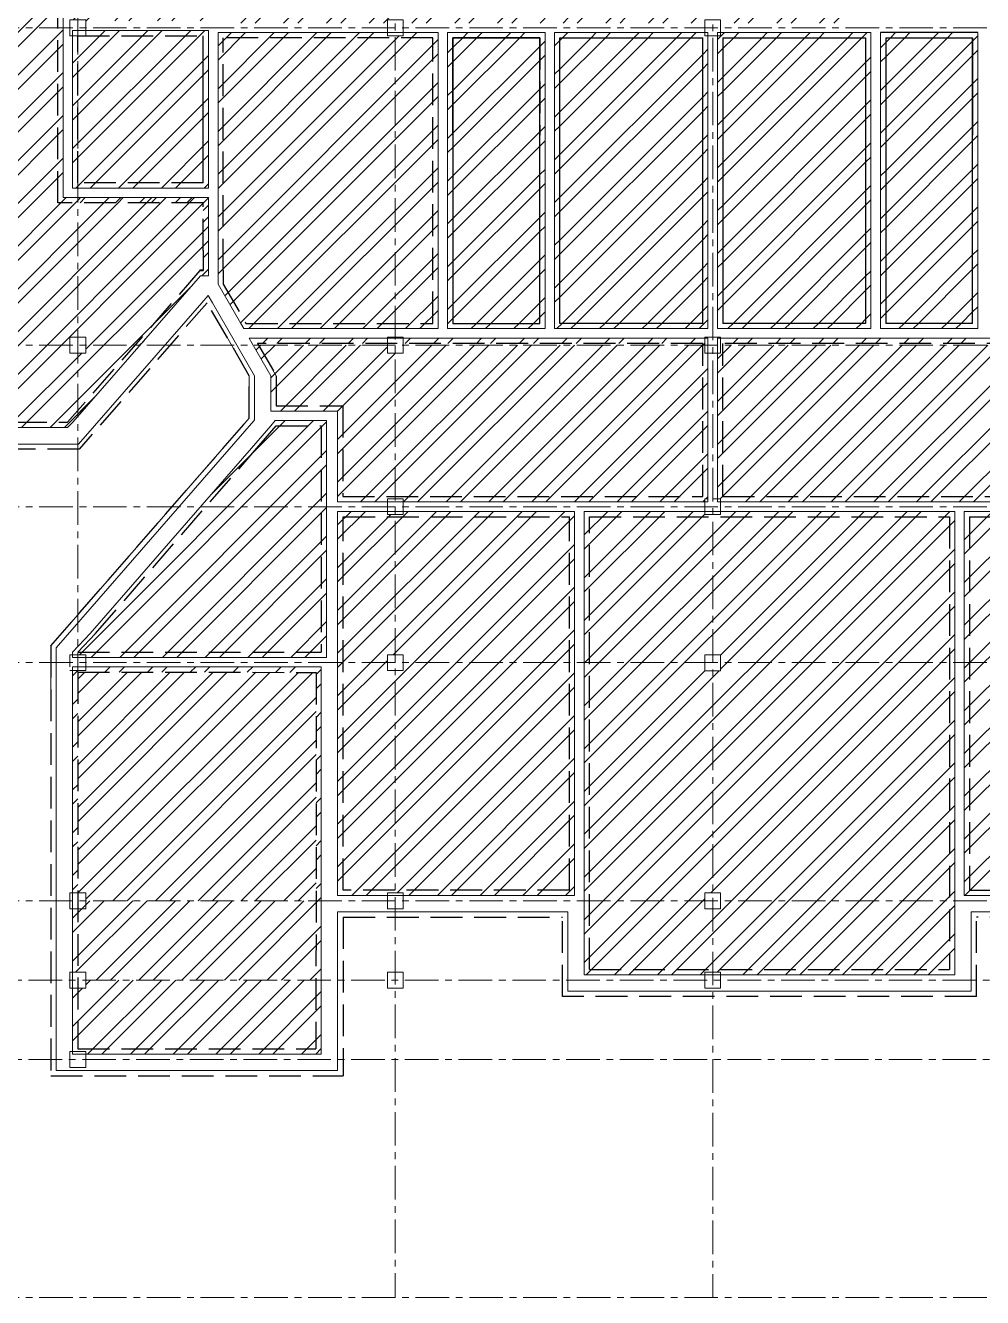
# Model space of a CAD drawing. Header units: millimetres. Extents: x -689206 to 4969298, y -1019800 to 703299.
# Drawn here: x 769200 to 787290, y -41640 to -17593 of the extents above; entities that cross this region are included whole.
import ezdxf

# ---------------------------------------------------------------- set-up
doc = ezdxf.new("R2010")
doc.units = ezdxf.units.MM
doc.linetypes.add('JIS_02_4.0', pattern=[5.5, 4, -1.5])
doc.linetypes.add('осеваяX2', pattern=[101.6, 63.5, -12.7, 12.7, -12.7])
for name, color, linetype, lineweight in [('несущие', 7, 'Continuous', 30), ('РАЗМЕРЫ', 7, 'Continuous', 9), ('стены', 7, 'Continuous', 20)]:
    doc.layers.add(name, color=color, linetype=linetype, lineweight=lineweight)
pattern_1 = [(45, (396786.03, 69886.3), (-404.1115, 404.1115), []), (45, (397055.44, 69886.3), (-404.1115, 404.1115), [])]

msp = doc.modelspace()

# ---------------------------------------------------------------- hatches: boundary and pattern name
at = {"layer": 'РАЗМЕРЫ', "linetype": 'ByBlock', "lineweight": 20}
h = msp.add_hatch(dxfattribs=at)
h.set_pattern_fill('ANSI32', color=256, scale=60)
h.paths.add_polyline_path([(774691.1, -35639.7), (770339.9, -35639.7), (770339.9, -35789.7), (770189.9, -35789.7), (770189.9, -36939.7), (774690, -36939.7)], flags=17)
h.paths.add_polyline_path([(774791, -35639.7), (774691.1, -35639.7), (774690, -36939.7), (770189.9, -36939.7), (770189.9, -35789.7), (770089.9, -35789.7), (770089.9, -36989.7), (770339.9, -36989.7), (770339.9, -37039.7), (774791, -37039.7)])
h.paths.add_polyline_path([(791330, -2145.7), (788189.9, -2145.7), (788189.9, -5445.7), (791330, -5445.7)])
h.paths.add_polyline_path([(788189.9, -2145.7), (787050, -2145.7), (787050, -5445.7), (788189.9, -5445.7)])
at = {"layer": 'РАЗМЕРЫ', "linetype": 'ByBlock', "lineweight": 25}
h = msp.add_hatch(dxfattribs=at)
h.set_pattern_fill('ANSI32', color=256, scale=60)
h.set_pattern_definition(pattern_1)
h.paths.add_polyline_path([(776189.9, -10287.7), (776039.9, -10287.7), (776039.9, -10137.7), (774027.4, -10137.7), (773939.9, -10264.4), (773939.9, -10700.6), (773939.9, -11500.6), (772939.9, -13232.7), (772939.9, -17447.7), (776189.9, -17447.7)], flags=17)
h.paths.add_polyline_path([(778919.9, -11664), (781999.9, -11664), (781999.9, -10137.7), (776339.9, -10137.7), (776339.9, -10287.7), (776189.9, -10287.7), (776189.9, -17447.7), (778919.9, -17447.7)], flags=17)
h.paths.add_polyline_path([(781999.9, -8855.1), (781188.5, -8855.1), (778919.9, -8855.1), (776189.9, -8855.1), (776189.9, -9987.7), (776339.9, -9987.7), (776339.9, -10137.7), (781999.9, -10137.7)], flags=17)
h.paths.add_polyline_path([(776189.9, -8855.1), (774912.5, -8855.1), (774868.4, -8919.1), (774027.4, -10137.7), (776039.9, -10137.7), (776039.9, -9987.7), (776189.9, -9987.7)], flags=17)
h.paths.add_polyline_path([(776039.9, -8755.1), (774881.6, -8755.1), (774812.5, -8855.1), (774768.4, -8919.1), (773927.4, -10137.7), (774027.4, -10137.7), (774868.4, -8919.1), (774912.5, -8855.1), (776189.9, -8855.1), (776189.9, -8815.1), (776039.9, -8815.1)])
h.paths.add_polyline_path([(782039.9, -8755.1), (776339.9, -8755.1), (776339.9, -8815.1), (776189.9, -8815.1), (776189.9, -8855.1), (778919.9, -8855.1), (781188.5, -8855.1), (781999.9, -8855.1), (781999.9, -10137.7), (782039.9, -10137.7), (782039.9, -9987.7), (782099.9, -9987.7), (782099.9, -8815.1), (782039.9, -8815.1)])
h.paths.add_polyline_path([(782099.9, -10287.7), (782039.9, -10287.7), (782039.9, -10137.7), (781999.9, -10137.7), (781999.9, -11664), (778919.9, -11664), (778919.9, -17447.7), (776189.9, -17447.7), (776189.9, -17487.7), (776339.9, -17487.7), (776339.9, -17547.7), (779019.9, -17547.7), (779019.9, -11764), (782099.9, -11764)])
h.paths.add_polyline_path([(776039.9, -17487.7), (776189.9, -17487.7), (776189.9, -17447.7), (772939.9, -17447.7), (772939.9, -13232.7), (773939.9, -11500.6), (773939.9, -10700.6), (773939.9, -10264.4), (774027.4, -10137.7), (773927.4, -10137.7), (773853.3, -10245), (773853.3, -10650.6), (773853.3, -11450.6), (772839.9, -13205.9), (772839.9, -17447.7), (772839.9, -17547.7), (776039.9, -17547.7)])
h.paths.add_polyline_path([(776189.9, -17827.8), (772939.9, -17827.8), (772939.9, -22227.7), (772939.9, -22482.7), (773368, -23224), (776189.9, -23224)], flags=17)
h.paths.add_polyline_path([(776899.9, -17827.8), (776189.9, -17827.8), (776189.9, -23224), (776899.9, -23224)], flags=17)
h.paths.add_polyline_path([(776189.9, -23224), (773368, -23224), (772939.9, -22482.7), (772939.9, -22227.7), (772939.9, -17827.8), (776189.9, -17827.8), (776189.9, -17787.7), (776039.9, -17787.7), (776039.9, -17727.8), (772839.9, -17727.8), (772839.9, -22227.7), (772839.9, -22482.7), (773268, -23224), (773325.7, -23324), (776189.9, -23324)])
h.paths.add_polyline_path([(776999.9, -17727.8), (776339.9, -17727.8), (776339.9, -17787.7), (776189.9, -17787.7), (776189.9, -17827.8), (776899.9, -17827.8), (776899.9, -23224), (776189.9, -23224), (776189.9, -23324), (776999.9, -23324)])
at = {"layer": 'РАЗМЕРЫ', "linetype": 'JIS_02_4.0', "lineweight": 20, "ltscale": 150}
h = msp.add_hatch(dxfattribs=at)
h.set_pattern_fill('ANSI32', color=256, scale=60)
h.paths.add_polyline_path([(784719.9, -10137.7), (782379.9, -10137.7), (782379.9, -17447.7), (782499.9, -17447.7), (784719.9, -17447.7)], flags=17)
h.paths.add_polyline_path([(784719.9, -8855.1), (782379.9, -8855.1), (782379.9, -10137.7), (784719.9, -10137.7)])
h.paths.add_polyline_path([(781999.9, -12044), (779299.9, -12044), (779299.9, -17444), (781999.9, -17444)], flags=0)
h.paths.add_polyline_path([(781999.9, -17827.8), (779299.9, -17824), (779299.9, -23224), (781999.9, -23224)], flags=16)
h.paths.add_polyline_path([(778919.9, -17827.8), (777279.9, -17827.8), (777279.9, -23224), (778919.9, -23224)], flags=0)
h.paths.add_polyline_path([(785079.9, -17824), (782379.9, -17824), (782379.9, -23224), (785079.9, -23224)], flags=0)
h.paths.add_polyline_path([(787099.9, -17824), (785459.9, -17824), (785459.9, -23224), (787099.9, -23224)], flags=0)
h.paths.add_polyline_path([(787199.9, -17727.8), (785359.9, -17727.8), (785359.9, -23324), (787199.9, -23324)])
h.paths.add_polyline_path([(785459.9, -17824), (787099.9, -17824), (787099.9, -23224), (785459.9, -23224)], flags=16)
h.paths.add_polyline_path([(785179.9, -17727.8), (782339.9, -17727.8), (782339.9, -17787.7), (782279.9, -17787.7), (782279.9, -23324), (785179.9, -23324)])
h.paths.add_polyline_path([(782379.9, -17824), (785079.9, -17824), (785079.9, -23224), (782379.9, -23224)], flags=16)
h.paths.add_polyline_path([(782099.9, -17787.7), (782039.9, -17787.7), (782039.9, -17727.8), (779199.9, -17727.8), (779199.9, -23324), (782099.9, -23324)])
h.paths.add_polyline_path([(782039.9, -17487.7), (782099.9, -17487.7), (782099.9, -11952.1), (779199.9, -11952.1), (779199.9, -17547.7), (782039.9, -17547.7)])
h.paths.add_polyline_path([(779299.9, -17447.7), (779299.9, -17444), (779299.9, -12044), (781999.9, -12044), (781999.9, -17447.7)], flags=16)
h.paths.add_polyline_path([(779299.9, -17444), (779299.9, -17294), (779299.9, -16094), (779299.9, -13394), (779299.9, -12044), (781999.9, -12044), (781999.9, -13394), (781999.9, -13694), (781999.9, -13994), (781999.9, -14294), (781999.9, -14594), (781999.9, -14894), (781999.9, -16094), (781999.9, -17444)], flags=0)
h.paths.add_polyline_path([(784819.9, -10137.7), (784719.9, -10137.7), (784719.9, -17447.7), (782499.9, -17447.7), (782379.9, -17447.7), (782379.9, -10137.7), (782339.9, -10137.7), (782339.9, -10287.7), (782279.9, -10287.7), (782279.9, -17487.7), (782339.9, -17487.7), (782339.9, -17547.7), (784819.9, -17547.7)])
h.paths.add_polyline_path([(779019.9, -17727.8), (777179.9, -17727.8), (777179.9, -23324), (779019.9, -23324)])
h.paths.add_polyline_path([(777279.9, -17827.8), (778919.9, -17827.8), (778919.9, -19667.8), (778919.9, -23224), (777279.9, -23224)], flags=16)
at = {"layer": 'РАЗМЕРЫ', "linetype": 'ByBlock', "lineweight": 25}
h = msp.add_hatch(dxfattribs=at)
h.set_pattern_fill('ANSI32', color=256, scale=60)
h.set_pattern_definition(pattern_1)
h.paths.add_polyline_path([(770189.9, -10337.7), (766530.6, -10337.7), (766530.6, -12367.7), (770189.9, -12367.7)], flags=17)
h.paths.add_polyline_path([(770218.8, -10337.7), (770189.9, -10337.7), (770189.9, -12367.7), (771727.5, -12367.7)], flags=17)
h.paths.add_polyline_path([(770039.9, -10237.7), (766430.6, -10237.7), (766430.6, -12467.7), (770189.9, -12467.7), (770189.9, -12367.7), (766530.6, -12367.7), (766530.6, -10337.7), (770189.9, -10337.7), (770189.9, -10287.7), (770039.9, -10287.7)])
h.paths.add_polyline_path([(770284.2, -10287.7), (770189.9, -10287.7), (770189.9, -10337.7), (770218.8, -10337.7), (771727.5, -12367.7), (770189.9, -12367.7), (770189.9, -12467.7), (771912.5, -12467.7)])
h.paths.add_polyline_path([(772559.9, -17787.7), (770189.9, -17787.7), (770189.9, -20567.7), (772559.9, -20567.7)], flags=17)
h.paths.add_polyline_path([(772559.9, -15147.7), (770189.9, -15147.7), (770189.9, -17407.7), (772559.9, -17407.7)], flags=0)
h.paths.add_polyline_path([(770189.9, -17787.7), (770089.9, -17787.7), (770089.9, -20667.7), (770189.9, -20667.7)])
h.paths.add_polyline_path([(772659.9, -17687.7), (770339.9, -17687.7), (770339.9, -17787.7), (772559.9, -17787.7), (772559.9, -20567.7), (770189.9, -20567.7), (770189.9, -20667.7), (772659.9, -20667.7)])
h.paths.add_polyline_path([(772659.9, -15047.7), (770189.9, -15047.7), (770189.9, -15147.7), (772559.9, -15147.7), (772559.9, -17407.7), (770189.9, -17407.7), (770189.9, -17487.7), (770339.9, -17487.7), (770339.9, -17507.7), (772659.9, -17507.7)])
h.paths.add_polyline_path([(770189.9, -15047.7), (770089.9, -15047.7), (770089.9, -17487.7), (770189.9, -17487.7)])
at = {"layer": 'РАЗМЕРЫ', "linetype": 'JIS_02_4.0', "lineweight": 20, "ltscale": 150}
h = msp.add_hatch(dxfattribs=at)
h.set_pattern_fill('ANSI32', color=256, scale=60)
h.paths.add_polyline_path([(781999.9, -12044), (779299.9, -12044), (779299.9, -17444), (781999.9, -17444)])
h.paths.add_polyline_path([(781999.9, -17827.8), (779299.9, -17824), (779299.9, -23224), (781999.9, -23224)])
h.paths.add_polyline_path([(778919.9, -17827.8), (777279.9, -17827.8), (777279.9, -23224), (778919.9, -23224)])
h.paths.add_polyline_path([(785079.9, -17824), (782379.9, -17824), (782379.9, -23224), (785079.9, -23224)])
h.paths.add_polyline_path([(787099.9, -17824), (785459.9, -17824), (785459.9, -23224), (787099.9, -23224)])
at = {"layer": 'РАЗМЕРЫ', "linetype": 'ByBlock', "lineweight": 25}
h = msp.add_hatch(dxfattribs=at)
h.set_pattern_fill('ANSI32', color=256, scale=60)
h.set_pattern_definition(pattern_1)
h.paths.add_polyline_path([(770189.9, -12747.7), (766530.6, -12747.7), (766119.9, -12747.7), (766119.9, -13867.7), (766119.9, -17637.7), (769809.9, -17637.7), (769809.9, -14767.7), (770189.9, -14767.7)], flags=17)
h.paths.add_polyline_path([(772559.9, -13867.7), (772559.9, -13487.7), (772009.9, -12747.7), (770189.9, -12747.7), (770189.9, -14767.7), (772559.9, -14767.7)], flags=17)
h.paths.add_polyline_path([(770189.9, -12661.1), (766019.9, -12661.1), (766019.9, -17637.7), (766119.9, -17637.7), (766119.9, -13867.7), (766119.9, -12747.7), (766530.6, -12747.7), (770189.9, -12747.7)])
h.paths.add_polyline_path([(772057, -12661.1), (770189.9, -12661.1), (770189.9, -12747.7), (772009.9, -12747.7), (772559.9, -13487.7), (772559.9, -13867.7), (772559.9, -14767.7), (770189.9, -14767.7), (770189.9, -14867.7), (772659.9, -14867.7), (772659.9, -14767.7), (772659.9, -13867.7), (772659.9, -13468.3)])
h.paths.add_polyline_path([(770089.9, -14767.7), (769909.9, -14767.7), (769909.9, -14867.7), (770089.9, -14867.7)], flags=16)
h.paths.add_polyline_path([(769909.9, -14767.7), (769809.9, -14767.7), (769809.9, -14867.7), (769909.9, -14867.7)], flags=16)
h.paths.add_polyline_path([(769909.9, -14867.7), (769809.9, -14867.7), (769809.9, -17637.7), (769909.9, -17637.7)], flags=16)
h.paths.add_polyline_path([(769809.9, -17637.7), (766119.9, -17637.7), (766119.9, -21467.7), (766530.6, -21467.7), (766530.6, -23637.7), (770039.9, -23637.7), (770039.9, -23487.7), (770189.9, -23487.7), (770189.9, -20947.7), (769809.9, -20947.7)])
h.paths.add_polyline_path([(770189.9, -23787.7), (770039.9, -23787.7), (770039.9, -23637.7), (766530.6, -23637.7), (766530.6, -25094.8), (769996.4, -25094.8), (770189.9, -24873.1)])
h.paths.add_polyline_path([(771267.9, -23637.7), (770339.9, -23637.7), (770339.9, -23787.7), (770189.9, -23787.7), (770189.9, -24873.1)], flags=17)
h.paths.add_polyline_path([(772498.3, -22227.7), (772559.9, -22227.7), (772559.9, -21847.7), (772559.9, -20947.7), (770189.9, -20947.7), (770189.9, -23487.7), (770339.9, -23487.7), (770339.9, -23637.7), (771267.9, -23637.7)], flags=16)
h.paths.add_polyline_path([(769909.9, -17637.7), (769809.9, -17637.7), (769809.9, -20947.7), (770189.9, -20947.7), (770189.9, -20847.7), (769909.9, -20847.7)], flags=17)
h.paths.add_polyline_path([(772659.9, -20847.7), (770189.9, -20847.7), (770189.9, -20947.7), (772559.9, -20947.7), (772559.9, -21847.7), (772559.9, -22227.7), (772498.3, -22227.7), (771267.9, -23637.7), (771367.9, -23637.7), (772511, -22327.7), (772659.9, -22327.7), (772659.9, -21847.7)], flags=17)
h.paths.add_polyline_path([(772659.9, -21847.7), (772659.9, -20847.7), (770189.9, -20847.7), (770189.9, -20947.7), (772559.9, -20947.7), (772559.9, -21847.7), (772559.9, -22227.7), (772498.3, -22227.7), (771267.9, -23637.7), (770189.9, -24873.1), (770189.9, -24987.7), (772511, -22327.7), (772659.9, -22327.7)])
h = msp.add_hatch(dxfattribs=at)
h.set_pattern_fill('ANSI32', color=256, scale=60)
h.set_pattern_definition(pattern_1)
h.paths.add_polyline_path([(770096.4, -25094.8), (770189.9, -24987.7), (770189.9, -24873.1), (769996.4, -25094.8), (766530.6, -25094.8), (766530.6, -23637.7), (766430.6, -23637.7), (766430.6, -25194.8), (769996.4, -25194.8)])
h.paths.add_polyline_path([(766530.6, -21467.7), (766119.9, -21467.7), (766119.9, -17637.7), (766019.9, -17637.7), (766019.9, -21567.7), (766430.6, -21567.7), (766430.6, -23637.7), (766530.6, -23637.7)])
h.paths.add_polyline_path([(771367.9, -23637.7), (771267.9, -23637.7), (770189.9, -24873.1), (770189.9, -24987.7)])
h.paths.add_polyline_path([(772511, -22327.7), (772659.9, -22327.7), (772659.9, -21847.7), (772659.9, -20847.7), (770189.9, -20847.7), (770189.9, -20947.7), (772559.9, -20947.7), (772559.9, -21847.7), (772559.9, -22227.7), (772498.3, -22227.7), (771267.9, -23637.7), (771367.9, -23637.7)])
h.paths.add_polyline_path([(765826.5, -17637.7), (765739.9, -17637.7), (765739.9, -21467.7), (764452.9, -21467.7), (764189.9, -21467.7), (764189.9, -21567.7), (765826.5, -21567.7)])
h.paths.add_polyline_path([(765739.9, -17637.7), (764339.9, -17637.7), (764339.9, -17787.7), (764189.9, -17787.7), (764189.9, -21467.7), (764452.9, -21467.7), (765739.9, -21467.7)], flags=17)
h.paths.add_polyline_path([(764189.9, -17787.7), (764039.9, -17787.7), (764039.9, -17637.7), (763739.9, -17637.7), (763739.9, -21467.7), (764189.9, -21467.7)], flags=17)
h.paths.add_polyline_path([(764189.9, -21467.7), (763739.9, -21467.7), (763739.9, -17637.7), (763639.9, -17637.7), (763639.9, -21567.7), (764189.9, -21567.7)])
h.paths.add_polyline_path([(765739.9, -14247.7), (764452.9, -14247.7), (764189.9, -14247.7), (764189.9, -17487.7), (764339.9, -17487.7), (764339.9, -17637.7), (765739.9, -17637.7)], flags=17)
h.paths.add_polyline_path([(764189.9, -14247.7), (763739.9, -14247.7), (763739.9, -17637.7), (764039.9, -17637.7), (764039.9, -17487.7), (764189.9, -17487.7)], flags=17)
h.paths.add_polyline_path([(763739.9, -14247.7), (764189.9, -14247.7), (764189.9, -14147.7), (763639.9, -14147.7), (763639.9, -17637.7), (763739.9, -17637.7)])
h.paths.add_polyline_path([(765826.5, -14147.7), (764189.9, -14147.7), (764189.9, -14247.7), (765739.9, -14247.7), (765739.9, -17637.7), (765826.5, -17637.7)])
h = msp.add_hatch(dxfattribs=at)
h.set_pattern_fill('ANSI32', color=256, scale=50)
h.set_pattern_definition([(45, (396786.03, 69886.3), (-336.7596, 336.7596), []), (45, (397010.54, 69886.3), (-336.7596, 336.7596), [])])
h.paths.add_polyline_path([(772659.9, -20847.7), (770189.9, -20847.7), (770189.9, -20947.7), (772559.9, -20947.7), (772559.9, -21847.7), (772559.9, -22227.7), (772498.3, -22227.7), (771267.9, -23637.7), (771367.9, -23637.7), (772511, -22327.7), (772659.9, -22327.7), (772659.9, -21847.7)])
h = msp.add_hatch(dxfattribs=at)
h.set_pattern_fill('ANSI32', color=256, scale=60)
h.set_pattern_definition(pattern_1)
h.paths.add_polyline_path([(781999.9, -23637.7), (776339.9, -23637.7), (776339.9, -23787.7), (776189.9, -23787.7), (776189.9, -26499.7), (781999.9, -26499.7)], flags=17)
h.paths.add_polyline_path([(776189.9, -23787.7), (776039.9, -23787.7), (776039.9, -23637.7), (773606.8, -23637.7), (773939.9, -24214.7), (773939.9, -24783.6), (775200, -24783.6), (775200, -26499.7), (776189.9, -26499.7)], flags=17)
h.paths.add_polyline_path([(775200, -24783.6), (773939.9, -24783.6), (773939.9, -24214.7), (773606.8, -23637.7), (773506.8, -23637.7), (773839.9, -24214.7), (773839.9, -24783.6), (773839.9, -24883.6), (773939.9, -24883.6), (775100, -24883.6), (775100, -26599.7), (776039.9, -26599.7), (776039.9, -26538.7), (776189.9, -26538.7), (776189.9, -26499.7), (775200, -26499.7)])
h.paths.add_polyline_path([(782039.9, -26538.7), (782099.9, -26538.7), (782099.9, -23787.7), (782039.9, -23787.7), (782039.9, -23637.7), (781999.9, -23637.7), (781999.9, -26499.7), (776189.9, -26499.7), (776189.9, -26538.7), (776339.9, -26538.7), (776339.9, -26599.7), (782039.9, -26599.7)])
h.paths.add_polyline_path([(782039.9, -23504), (776339.9, -23504), (776339.9, -23604), (781999.9, -23604), (781999.9, -23637.7), (782039.9, -23637.7)])
h.paths.add_polyline_path([(776039.9, -23504), (773429.6, -23504), (773487.4, -23604), (773506.8, -23637.7), (773606.8, -23637.7), (773587.4, -23604), (776039.9, -23604)])
h = msp.add_hatch(dxfattribs=at)
h.set_pattern_fill('ANSI32', color=256, scale=60)
h.set_pattern_definition(pattern_1)
h.paths.add_polyline_path([(788189.9, -23787.7), (788039.9, -23787.7), (788039.9, -23637.7), (782379.9, -23637.7), (782379.9, -26499.7), (788189.9, -26499.7)], flags=17)
h.paths.add_polyline_path([(791460, -25013.6), (791460, -24913.6), (792735, -24913.6), (792735, -24212.7), (792735, -24001), (792905.4, -23637.7), (788339.9, -23637.7), (788339.9, -23787.7), (788189.9, -23787.7), (788189.9, -26499.7), (791460, -26499.7)], flags=17)
h.paths.add_polyline_path([(791560, -25013.6), (792835, -25013.6), (792835, -24001), (793005.4, -23637.7), (792905.4, -23637.7), (792735, -24001), (792735, -24212.7), (792735, -24913.6), (791460, -24913.6), (791460, -25013.6), (791460, -26499.7), (788189.9, -26499.7), (788189.9, -26538.7), (788339.9, -26538.7), (788339.9, -26599.7), (791560, -26599.7)])
h.paths.add_polyline_path([(793068.1, -23504), (792968.1, -23504), (788339.9, -23504), (788339.9, -23604), (792921.2, -23604), (792905.4, -23637.7), (793005.4, -23637.7)])
h.paths.add_polyline_path([(788039.9, -23504), (782339.9, -23504), (782339.9, -23637.7), (782379.9, -23637.7), (782379.9, -23604), (788039.9, -23604)])
h.paths.add_polyline_path([(788039.9, -26538.7), (788189.9, -26538.7), (788189.9, -26499.7), (782379.9, -26499.7), (782379.9, -23637.7), (782339.9, -23637.7), (782339.9, -23787.7), (782279.9, -23787.7), (782279.9, -26538.7), (782339.9, -26538.7), (782339.9, -26599.7), (788039.9, -26599.7)])
h = msp.add_hatch(dxfattribs=at)
h.set_pattern_fill('ANSI32', color=256, scale=60)
h.set_pattern_definition(pattern_1)
h.paths.add_polyline_path([(774791, -26689.7), (772610.7, -26689.7), (770520.9, -29089.1), (770189.9, -29437.7), (774791, -29437.7)], flags=17)
h.paths.add_polyline_path([(774791, -25163.6), (773939.9, -25163.6), (773572.5, -25585.4), (772610.7, -26689.7), (774791, -26689.7)], flags=17)
h.paths.add_polyline_path([(772610.7, -26689.7), (772510.7, -26689.7), (770420.9, -29089.1), (770189.9, -29332.3), (770189.9, -29437.7), (770520.9, -29089.1)], flags=16)
h.paths.add_polyline_path([(773572.5, -25585.4), (773939.9, -25163.6), (774791, -25163.6), (774791, -26689.7), (774891, -26689.7), (774891, -25063.6), (773939.9, -25063.6), (773920.6, -25063.6), (773839.9, -25163.6), (773472.5, -25585.4), (772510.7, -26689.7), (772610.7, -26689.7)])
h.paths.add_polyline_path([(774891, -26689.7), (774791, -26689.7), (774791, -29437.7), (770189.9, -29437.7), (770189.9, -29487.7), (770339.9, -29487.7), (770339.9, -29537.7), (774891, -29537.7)])
h.paths.add_polyline_path([(774696.2, -29821.6), (770189.9, -29817.7), (770189.9, -33989.7), (770339.9, -33989.7), (770339.9, -34139.7), (774692.4, -34139.7)], flags=16)
h.paths.add_polyline_path([(774791, -29717.7), (770339.9, -29717.7), (770339.9, -29787.7), (770089.9, -29787.7), (770089.9, -35489.7), (770339.9, -35489.7), (770339.9, -35639.7), (774791, -35639.7)])
h = msp.add_hatch(dxfattribs=at)
h.set_pattern_fill('ANSI32', color=256, scale=60)
h.set_pattern_definition(pattern_1)
h.paths.add_polyline_path([(776189.9, -29787.7), (776039.9, -29787.7), (776039.9, -29637.7), (775208, -29637.7), (775208, -33939.7), (776189.9, -33939.7)], flags=17)
h.paths.add_polyline_path([(779480, -29637.7), (776339.9, -29637.7), (776339.9, -29787.7), (776189.9, -29787.7), (776189.9, -33939.7), (779480, -33939.7)], flags=17)
h.paths.add_polyline_path([(779480, -26879.7), (776189.9, -26879.7), (776189.9, -29487.7), (776339.9, -29487.7), (776339.9, -29637.7), (779480, -29637.7)], flags=17)
h.paths.add_polyline_path([(776189.9, -26879.7), (775208, -26879.7), (775208, -29637.7), (776039.9, -29637.7), (776039.9, -29487.7), (776189.9, -29487.7)], flags=17)
h.paths.add_polyline_path([(775208, -26879.7), (776189.9, -26879.7), (776189.9, -26838.7), (776039.9, -26838.7), (776039.9, -26779.7), (775100, -26779.7), (775100, -29637.7), (775208, -29637.7)])
h.paths.add_polyline_path([(775208, -29637.7), (775100, -29637.7), (775100, -34039.7), (776039.9, -34039.7), (776039.9, -33989.7), (776189.9, -33989.7), (776189.9, -33939.7), (775208, -33939.7)])
h.paths.add_polyline_path([(779580, -29637.7), (779480, -29637.7), (779480, -33939.7), (776189.9, -33939.7), (776189.9, -33989.7), (776339.9, -33989.7), (776339.9, -34039.7), (779580, -34039.7)])
h.paths.add_polyline_path([(779580, -26779.7), (776339.9, -26779.7), (776339.9, -26838.7), (776189.9, -26838.7), (776189.9, -26879.7), (779480, -26879.7), (779480, -29637.7), (779580, -29637.7)])
h = msp.add_hatch(dxfattribs=at)
h.set_pattern_fill('ANSI32', color=256, scale=60)
h.set_pattern_definition(pattern_1)
h.paths.add_polyline_path([(782189.9, -29789.7), (782039.9, -29789.7), (782039.9, -29637.7), (779860, -29637.7), (779860, -34139.7), (782039.9, -34139.7), (782039.9, -33989.7), (782189.9, -33989.7)])
h.paths.add_polyline_path([(782189.9, -26879.7), (779860, -26879.7), (779860, -29637.7), (782039.9, -29637.7), (782039.9, -29489.7), (782189.9, -29489.7)], flags=17)
h.paths.add_polyline_path([(786666.7, -26879.7), (782189.9, -26879.7), (782189.9, -29489.7), (782339.9, -29489.7), (782339.9, -29637.7), (786666.7, -29637.7)], flags=17)
h.paths.add_polyline_path([(786666.7, -29637.7), (782339.9, -29637.7), (782339.9, -29789.7), (782189.9, -29789.7), (782189.9, -33989.7), (782339.9, -33989.7), (782339.9, -34139.7), (786666.7, -34139.7)])
h.paths.add_polyline_path([(782189.9, -34289.7), (782039.9, -34289.7), (782039.9, -34139.7), (779860, -34139.7), (779860, -35439.7), (782189.9, -35439.7)], flags=17)
h.paths.add_polyline_path([(786666.7, -34139.7), (782339.9, -34139.7), (782339.9, -34289.7), (782189.9, -34289.7), (782189.9, -35439.7), (786666.7, -35439.7)], flags=17)
h.paths.add_polyline_path([(779860, -34139.7), (779760, -34139.7), (779760, -35539.7), (782039.9, -35539.7), (782039.9, -35489.7), (782189.9, -35489.7), (782189.9, -35439.7), (779860, -35439.7)])
h.paths.add_polyline_path([(779860, -29637.7), (779760, -29637.7), (779760, -34139.7), (779860, -34139.7)])
h.paths.add_polyline_path([(786766.7, -34139.7), (786666.7, -34139.7), (786666.7, -35439.7), (782189.9, -35439.7), (782189.9, -35489.7), (782339.9, -35489.7), (782339.9, -35539.7), (786766.7, -35539.7)])
h.paths.add_polyline_path([(786766.7, -29637.7), (786666.7, -29637.7), (786666.7, -34139.7), (786766.7, -34139.7)])
h.paths.add_polyline_path([(786766.7, -26779.7), (782339.9, -26779.7), (782339.9, -26838.7), (782189.9, -26838.7), (782189.9, -26879.7), (786666.7, -26879.7), (786666.7, -29637.7), (786766.7, -29637.7)])
h.paths.add_polyline_path([(782039.9, -26779.7), (779760, -26779.7), (779760, -29637.7), (779860, -29637.7), (779860, -26879.7), (782189.9, -26879.7), (782189.9, -26838.7), (782039.9, -26838.7)])
h = msp.add_hatch(dxfattribs=at)
h.set_pattern_fill('ANSI32', color=256, scale=60)
h.set_pattern_definition(pattern_1)
h.paths.add_polyline_path([(788189.9, -29789.7), (788039.9, -29789.7), (788039.9, -29637.7), (787043.9, -29637.7), (787044.5, -33940), (788189.9, -33940)], flags=17)
h.paths.add_polyline_path([(788189.9, -26879.7), (787043.5, -26879.7), (787043.9, -29637.7), (788039.9, -29637.7), (788039.9, -29489.7), (788189.9, -29489.7)], flags=17)
h.paths.add_polyline_path([(791460, -26879.7), (788189.9, -26879.7), (788189.9, -29489.7), (788339.9, -29489.7), (788339.9, -29637.7), (791330, -29637.7), (791330, -29447.7), (791460, -29447.7)], flags=17)
h.paths.add_polyline_path([(791330, -29637.7), (788339.9, -29637.7), (788339.9, -29789.7), (788189.9, -29789.7), (788189.9, -33940), (791330, -33940)], flags=17)
h.paths.add_polyline_path([(788189.9, -33940), (787044.5, -33940), (787043.9, -29637.7), (786943.5, -29637.7), (786943.5, -34040), (788039.9, -34040), (788039.9, -33989.7), (788189.9, -33989.7)])
h.paths.add_polyline_path([(791430, -29637.7), (791330, -29637.7), (791330, -33940), (788189.9, -33940), (788189.9, -33989.7), (788339.9, -33989.7), (788339.9, -34040), (791430, -34040)])
h.paths.add_polyline_path([(787043.5, -26879.7), (788189.9, -26879.7), (788189.9, -26838.7), (788039.9, -26838.7), (788039.9, -26779.7), (786943.5, -26779.7), (786943.5, -29637.7), (787043.9, -29637.7)])
h.paths.add_polyline_path([(791560, -26779.7), (788339.9, -26779.7), (788339.9, -26838.7), (788189.9, -26838.7), (788189.9, -26879.7), (791460, -26879.7), (791460, -29447.7), (791330, -29447.7), (791330, -29637.7), (791430, -29637.7), (791430, -29547.7), (791560, -29547.7)])
at = {"layer": 'РАЗМЕРЫ', "linetype": 'ByBlock', "lineweight": 20}
h = msp.add_hatch(dxfattribs=at)
h.set_pattern_fill('ANSI32', color=256, scale=60)
h.paths.add_polyline_path([(774696.2, -29821.6), (770189.9, -29817.7), (770189.9, -33989.7), (770339.9, -33989.7), (770339.9, -34139.7), (774692.4, -34139.7)])

# ---------------------------------------------------------------- linework, layer by layer
at = {"layer": 'несущие', "color": 18, "lineweight": 20, "true_color": 0x000000}
for p, q in [((776999.9, -17727.8), (772839.9, -17727.8)), ((776999.9, -23324), (776999.9, -17727.8)), ((779019.9, -17727.8), (777179.9, -17727.8)), ((777179.9, -17727.8), (777179.9, -23324)), ((779019.9, -23324), (779019.9, -17727.8)), ((782099.9, -17727.8), (779199.9, -17727.8)), ((779199.9, -23324), (779199.9, -17727.8)), ((782099.9, -17727.8), (782099.9, -23324)), ((785179.9, -17727.8), (782279.9, -17727.8)), ((782279.9, -23324), (782279.9, -17727.8)), ((785179.9, -17727.8), (785179.9, -23324)), ((785359.9, -17727.8), (785359.9, -23324)), ((787199.9, -23324), (787199.9, -17727.8)), ((772653.4, -22696.5), (772533, -22834.4)), ((772733, -22834.4), (772653.4, -22696.5)), ((773325.7, -23324), (773268, -23224)), ((773325.7, -23324), (776999.9, -23324)), ((777179.9, -23324), (779019.9, -23324)), ((779199.9, -23324), (782099.9, -23324)), ((782279.9, -23324), (785179.9, -23324)), ((785359.9, -23324), (787199.9, -23324)), ((782099.9, -23504), (773429.6, -23504)), ((773487.4, -23604), (773429.6, -23504)), ((782099.9, -23504), (782099.9, -26599.7)), ((782279.9, -26599.7), (782279.9, -23504)), ((792968.1, -23504), (782279.9, -23504)), ((773839.9, -24783.6), (773839.9, -24883.6)), ((773839.9, -24883.6), (773939.9, -24883.6)), ((775100, -24883.6), (775100, -26599.7)), ((770096.4, -25094.8), (769996.4, -25194.8)), ((773529.9, -25049.3), (773516.5, -25064.7)), ((773529.9, -25014.7), (773529.9, -25049.3)), ((773839.9, -25163.6), (773920.6, -25063.6)), ((773920.6, -25063.6), (773939.9, -25063.6)), ((774891, -25063.6), (774891, -29537.7)), ((775100, -26779.7), (775100, -34039.7)), ((770089.9, -29437.7), (770420.9, -29089.1)), ((770089.9, -29537.7), (774891, -29537.7)), ((770089.9, -29717.7), (774791, -29717.7)), ((774791, -29717.7), (774791, -37039.7)), ((779580, -34039.7), (775100, -34039.7)), ((786943.5, -34040), (791430, -34040)), ((775100, -34349.7), (775100, -37349.7)), ((775100, -34349.7), (779450, -34349.7)), ((779450, -35849.7), (779450, -34349.7)), ((787076.4, -35849.7), (787076.4, -34350)), ((791430, -34350), (787076.4, -34350)), ((779760, -35539.7), (786766.7, -35539.7)), ((787076.4, -35849.7), (779450, -35849.7)), ((770089.9, -37039.7), (774791, -37039.7)), ((769779.9, -37349.7), (775100, -37349.7))]:
    msp.add_line(p, q, dxfattribs=at)
at = {"layer": 'несущие', "color": 18, "true_color": 0x000000}
for p, q in [((787199.9, -17727.8), (785359.9, -17727.8)), ((778919.9, -17827.8), (777279.9, -17827.8)), ((778919.9, -17827.8), (778919.9, -17824)), ((781999.9, -17827.8), (781999.9, -17824))]:
    msp.add_line(p, q, dxfattribs=at)
at = {"layer": 'несущие', "color": 18, "linetype": 'JIS_02_4.0', "lineweight": 30, "ltscale": 150, "true_color": 0x000000}
for p, q in [((776899.9, -17827.8), (772939.9, -17827.8)), ((776899.9, -23224), (776899.9, -17827.8)), ((773368, -23224), (776899.9, -23224)), ((781999.9, -23604), (773587.4, -23604)), ((781999.9, -26499.7), (781999.9, -23604)), ((782379.9, -26499.7), (782379.9, -23604)), ((792921.2, -23604), (782379.9, -23604)), ((775200, -24783.6), (775200, -26499.7)), ((774791, -25163.6), (774791, -29437.7)), ((775208, -33939.7), (775208, -26879.7)), ((770189.9, -29437.7), (770520.9, -29089.1)), ((770189.9, -29437.7), (774791, -29437.7)), ((770189.9, -29817.7), (774696.2, -29821.6)), ((779480, -33939.7), (775208, -33939.7)), ((787044.5, -33940), (791330, -33940)), ((775208, -34449.7), (779350, -34449.7)), ((779350, -35949.7), (779350, -34449.7)), ((791330, -34450), (787176.4, -34450)), ((787176.4, -35949.7), (787176.4, -34450)), ((779860, -35439.7), (786666.7, -35439.7)), ((787176.4, -35949.7), (779350, -35949.7)), ((770189.9, -36939.7), (774690, -36939.7)), ((769679.9, -37449.7), (775208, -37449.7))]:
    msp.add_line(p, q, dxfattribs=at)
at = {"layer": 'несущие', "color": 18, "lineweight": 30, "ltscale": 150, "true_color": 0x000000}
for p, q in [((777279.9, -17827.8), (777279.9, -23224)), ((778919.9, -23224), (778919.9, -17827.8)), ((779299.9, -17824), (781999.9, -17827.8)), ((779299.9, -23224), (779299.9, -17827.8)), ((781999.9, -23224), (781999.9, -17827.8)), ((782379.9, -17824), (785079.9, -17824)), ((782379.9, -17824), (782379.9, -23224)), ((785079.9, -17824), (785079.9, -23224)), ((785459.9, -17824), (785459.9, -23224)), ((785459.9, -17824), (787099.9, -17824)), ((787099.9, -23224), (787099.9, -17824)), ((777279.9, -23224), (778919.9, -23224)), ((781999.9, -23224), (779299.9, -23224)), ((785079.9, -23224), (782379.9, -23224)), ((787099.9, -23224), (785459.9, -23224))]:
    msp.add_line(p, q, dxfattribs=at)
at = {"layer": 'РАЗМЕРЫ', "color": 18, "true_color": 0x000000}
for p, q in [((782379.9, -17824), (785079.9, -17824)), ((779299.9, -19174), (779299.9, -20374)), ((779299.9, -19174), (779299.9, -19474)), ((781999.9, -21874), (781999.9, -19174)), ((782379.9, -19174), (782379.9, -20374)), ((782379.9, -19174), (782379.9, -19474)), ((785079.9, -21874), (785079.9, -19174)), ((779299.9, -19774), (779299.9, -20074)), ((782379.9, -19774), (782379.9, -20074)), ((779299.9, -20374), (779299.9, -20674)), ((782379.9, -20374), (782379.9, -20674)), ((779299.9, -20674), (779299.9, -20974)), ((782379.9, -20674), (782379.9, -20974)), ((779299.9, -20974), (779299.9, -21274)), ((782379.9, -20974), (782379.9, -21274)), ((779299.9, -21274), (779299.9, -21574)), ((782379.9, -21274), (782379.9, -21574)), ((779299.9, -21574), (779299.9, -21874)), ((782379.9, -21574), (782379.9, -21874)), ((779299.9, -23224), (781999.9, -23224)), ((782379.9, -23224), (785079.9, -23224))]:
    msp.add_line(p, q, dxfattribs=at)
at = {"layer": 'РАЗМЕРЫ', "color": 18, "lineweight": 20, "true_color": 0x000000}
for p, q in [((772511, -22327.7), (770096.4, -25094.8)), ((772533, -22834.4), (770202.8, -25504.8))]:
    msp.add_line(p, q, dxfattribs=at)
at = {"layer": 'РАЗМЕРЫ', "color": 18, "lineweight": 25, "true_color": 0x000000}
msp.add_line((786666.4, -34622.9), (786666.7, -34622.9), dxfattribs=at)
at = {"layer": 'стены', "color": 18, "linetype": 'осеваяX2', "lineweight": 15, "ltscale": 10, "true_color": 0x000000}
for p, q in [((776189.9, 2507.8), (776189.9, -41639.7)), ((782189.9, -5637.7), (782189.9, -41639.7)), ((752189.9, -17637.7), (824339.9, -17637.7)), ((752189.9, -23637.7), (824339.9, -23637.7)), ((752189.9, -26689.7), (824339.9, -26689.7)), ((752189.9, -29637.7), (824339.9, -29637.7)), ((752189.9, -34139.7), (824339.9, -34139.7)), ((751987.6, -35639.7), (824137.6, -35639.7)), ((751987.6, -37139.7), (824137.6, -37139.7)), ((752189.9, -41639.7), (824339.9, -41639.7))]:
    msp.add_line(p, q, dxfattribs=at)
at = {"layer": 'стены', "color": 18, "linetype": 'осеваяX2', "ltscale": 10, "true_color": 0x000000}
msp.add_line((770189.9, -4045.7), (770189.9, -30106.6), dxfattribs=at)
at = {"layer": 'стены', "color": 18, "linetype": 'JIS_02_4.0', "lineweight": 30, "ltscale": 150, "true_color": 0x000000}
for p, q in [((769809.9, -20947.7), (769809.9, -14767.7)), ((770189.9, -20567.7), (770189.9, -17787.7)), ((770189.9, -17787.7), (772559.9, -17787.7)), ((772559.9, -20567.7), (772559.9, -17787.7)), ((772939.9, -22227.7), (772939.9, -17827.8)), ((778919.9, -17827.8), (778919.9, -19667.8)), ((772559.9, -20567.7), (770189.9, -20567.7)), ((772559.9, -20947.7), (769809.9, -20947.7)), ((772559.9, -21847.7), (772559.9, -20947.7)), ((772559.9, -21847.7), (772559.9, -22227.7)), ((772498.3, -22227.7), (769996.4, -25094.8)), ((772939.9, -22227.7), (772939.9, -22482.7)), ((772939.9, -22482.7), (773368, -23224)), ((772633, -22834.4), (770215.6, -25604.8)), ((773429.9, -24214.7), (772633, -22834.4)), ((773587.4, -23604), (773939.9, -24214.7)), ((773429.9, -25014.7), (773429.9, -24214.7)), ((773939.9, -24214.7), (773939.9, -24783.6)), ((773939.9, -24783.6), (775200, -24783.6)), ((766530.6, -25094.8), (769996.4, -25094.8)), ((769679.9, -29320.2), (773429.9, -25014.7)), ((773572.5, -25585.4), (773939.9, -25163.6)), ((773939.9, -25163.6), (774791, -25163.6)), ((770215.6, -25604.8), (766660.6, -25604.8)), ((770520.9, -29089.1), (773572.5, -25585.4)), ((775200, -26499.7), (781999.9, -26499.7)), ((782379.9, -26499.7), (791460, -26499.7)), ((775208, -26879.7), (779480, -26879.7)), ((779480, -33939.7), (779480, -26879.7)), ((779860, -35439.7), (779860, -26879.7)), ((779860, -26879.7), (786666.7, -26879.7)), ((786666.7, -26879.7), (786666.7, -35439.7)), ((787043.5, -26879.7), (791460, -26879.7)), ((787043.5, -26879.7), (787044.5, -33940)), ((769679.9, -29320.2), (769679.9, -37449.7)), ((770189.9, -29817.7), (770189.9, -36939.7)), ((774696.2, -29826.7), (774690, -36939.7)), ((775208, -34449.7), (775208, -37449.7))]:
    msp.add_line(p, q, dxfattribs=at)
at = {"layer": 'стены', "color": 18, "lineweight": 20, "true_color": 0x000000}
for p, q in [((769909.9, -20847.7), (769909.9, -14767.7)), ((770089.9, -20667.7), (770089.9, -17687.7)), ((770089.9, -17687.7), (772659.9, -17687.7)), ((772659.9, -20667.7), (772659.9, -17687.7)), ((772839.9, -22227.7), (772839.9, -17727.8)), ((772659.9, -20667.7), (770089.9, -20667.7)), ((772659.9, -20847.7), (769909.9, -20847.7)), ((772659.9, -21847.7), (772659.9, -20847.7)), ((772659.9, -21847.7), (772659.9, -22327.7)), ((772659.9, -22327.7), (772511, -22327.7)), ((772839.9, -22227.7), (772839.9, -22482.7)), ((772839.9, -22482.7), (773268, -23224)), ((773529.9, -24214.7), (772733, -22834.4)), ((773487.4, -23604), (773839.9, -24214.7)), ((773529.9, -25014.7), (773529.9, -24214.7)), ((773839.9, -24214.7), (773839.9, -24783.6)), ((773939.9, -24883.6), (775100, -24883.6)), ((766430.6, -25194.8), (769996.4, -25194.8)), ((769779.9, -29354.8), (773516.5, -25064.7)), ((773472.5, -25585.4), (773839.9, -25163.6)), ((773939.9, -25063.6), (774891, -25063.6)), ((770202.8, -25504.8), (766560.6, -25504.8)), ((770420.9, -29089.1), (773472.5, -25585.4)), ((775100, -26599.7), (782099.9, -26599.7)), ((782279.9, -26599.7), (791560, -26599.7)), ((775100, -26779.7), (779580, -26779.7)), ((779580, -34039.7), (779580, -26779.7)), ((779760, -35539.7), (779760, -26779.7)), ((779760, -26779.7), (786766.7, -26779.7)), ((786766.7, -26779.7), (786766.7, -35539.7)), ((786943.5, -26779.7), (786943.5, -34040)), ((786943.5, -26779.7), (791560, -26779.7)), ((769779.9, -29354.8), (769779.9, -37349.7)), ((770089.9, -29437.7), (770089.9, -29537.7)), ((770089.9, -29717.7), (770089.9, -37039.7))]:
    msp.add_line(p, q, dxfattribs=at)
at = {"layer": 'стены', "color": 18, "lineweight": 30, "true_color": 0x000000}
msp.add_line((772559.9, -20567.7), (772559.9, -17787.7), dxfattribs=at)
at = {"layer": 'стены', "color": 18, "lineweight": 30, "ltscale": 150, "true_color": 0x000000}
msp.add_line((777279.9, -17827.8), (778919.9, -17827.8), dxfattribs=at)
at = {"layer": 'стены', "color": 18, "lineweight": 25, "true_color": 0x000000}
for p, q in [((777279.9, -19667.8), (777279.9, -17827.8)), ((787099.9, -17824), (787099.9, -19664))]:
    msp.add_line(p, q, dxfattribs=at)
at = {"layer": 'стены', "color": 18, "linetype": 'JIS_02_4.0', "lineweight": 40, "ltscale": 150, "true_color": 0x000000}
msp.add_line((772559.9, -22227.7), (772498.3, -22227.7), dxfattribs=at)
at = {"layer": 'стены', "color": 18, "true_color": 0x000000}
for p, q in [((773429.9, -24214.7), (772929.9, -23348.7)), ((773939.9, -24214.7), (773587.4, -23604)), ((773429.9, -25014.7), (773429.9, -24214.7)), ((773429.9, -25014.7), (773429.9, -24214.7)), ((773939.9, -24214.7), (773939.9, -24783.6)), ((773939.9, -24214.7), (773939.9, -24783.6)), ((769679.9, -29320.2), (773429.9, -25014.7)), ((769679.9, -29320.1), (773429.9, -25014.7)), ((769679.9, -30166.6), (769679.9, -29320.1)), ((769679.9, -30166.6), (769679.9, -29320.2))]:
    msp.add_line(p, q, dxfattribs=at)
for points in [[(770039.9, -17487.7), (770339.9, -17487.7), (770339.9, -17787.7), (770039.9, -17787.7)], [(776039.9, -17487.7), (776339.9, -17487.7), (776339.9, -17787.7), (776039.9, -17787.7)], [(782039.9, -17487.7), (782339.9, -17487.7), (782339.9, -17787.7), (782039.9, -17787.7)], [(770039.9, -23487.7), (770339.9, -23487.7), (770339.9, -23787.7), (770039.9, -23787.7)], [(776039.9, -23487.7), (776339.9, -23487.7), (776339.9, -23787.7), (776039.9, -23787.7)], [(782039.9, -23487.7), (782339.9, -23487.7), (782339.9, -23787.7), (782039.9, -23787.7)], [(776039.9, -26538.7), (776339.9, -26538.7), (776339.9, -26838.7), (776039.9, -26838.7)], [(776039.9, -29487.7), (776339.9, -29487.7), (776339.9, -29787.7), (776039.9, -29787.7)], [(782039.9, -29489.7), (782339.9, -29489.7), (782339.9, -29789.7), (782039.9, -29789.7)], [(770039.9, -33989.7), (770339.9, -33989.7), (770339.9, -34289.7), (770039.9, -34289.7)], [(776039.9, -33989.7), (776339.9, -33989.7), (776339.9, -34289.7), (776039.9, -34289.7)], [(782039.9, -33989.7), (782339.9, -33989.7), (782339.9, -34289.7), (782039.9, -34289.7)], [(770039.9, -35489.7), (770339.9, -35489.7), (770339.9, -35789.7), (770039.9, -35789.7)], [(776039.9, -35489.7), (776339.9, -35489.7), (776339.9, -35789.7), (776039.9, -35789.7)], [(782039.9, -35489.7), (782339.9, -35489.7), (782339.9, -35789.7), (782039.9, -35789.7)], [(770039.9, -36989.7), (770339.9, -36989.7), (770339.9, -37289.7), (770039.9, -37289.7)]]:
    msp.add_lwpolyline(points, close=True, dxfattribs=at)
for points in [[(782189.9, -26538.7), (782339.9, -26538.7), (782339.9, -26838.7), (782039.9, -26838.7), (782039.9, -26538.7), (782099.9, -26538.7)], [(770039.9, -29717.7), (770039.9, -29487.7), (770339.9, -29487.7), (770339.9, -29787.7), (770039.9, -29787.7)]]:
    msp.add_lwpolyline(points, dxfattribs=at)

doc.saveas('drawing.dxf')
